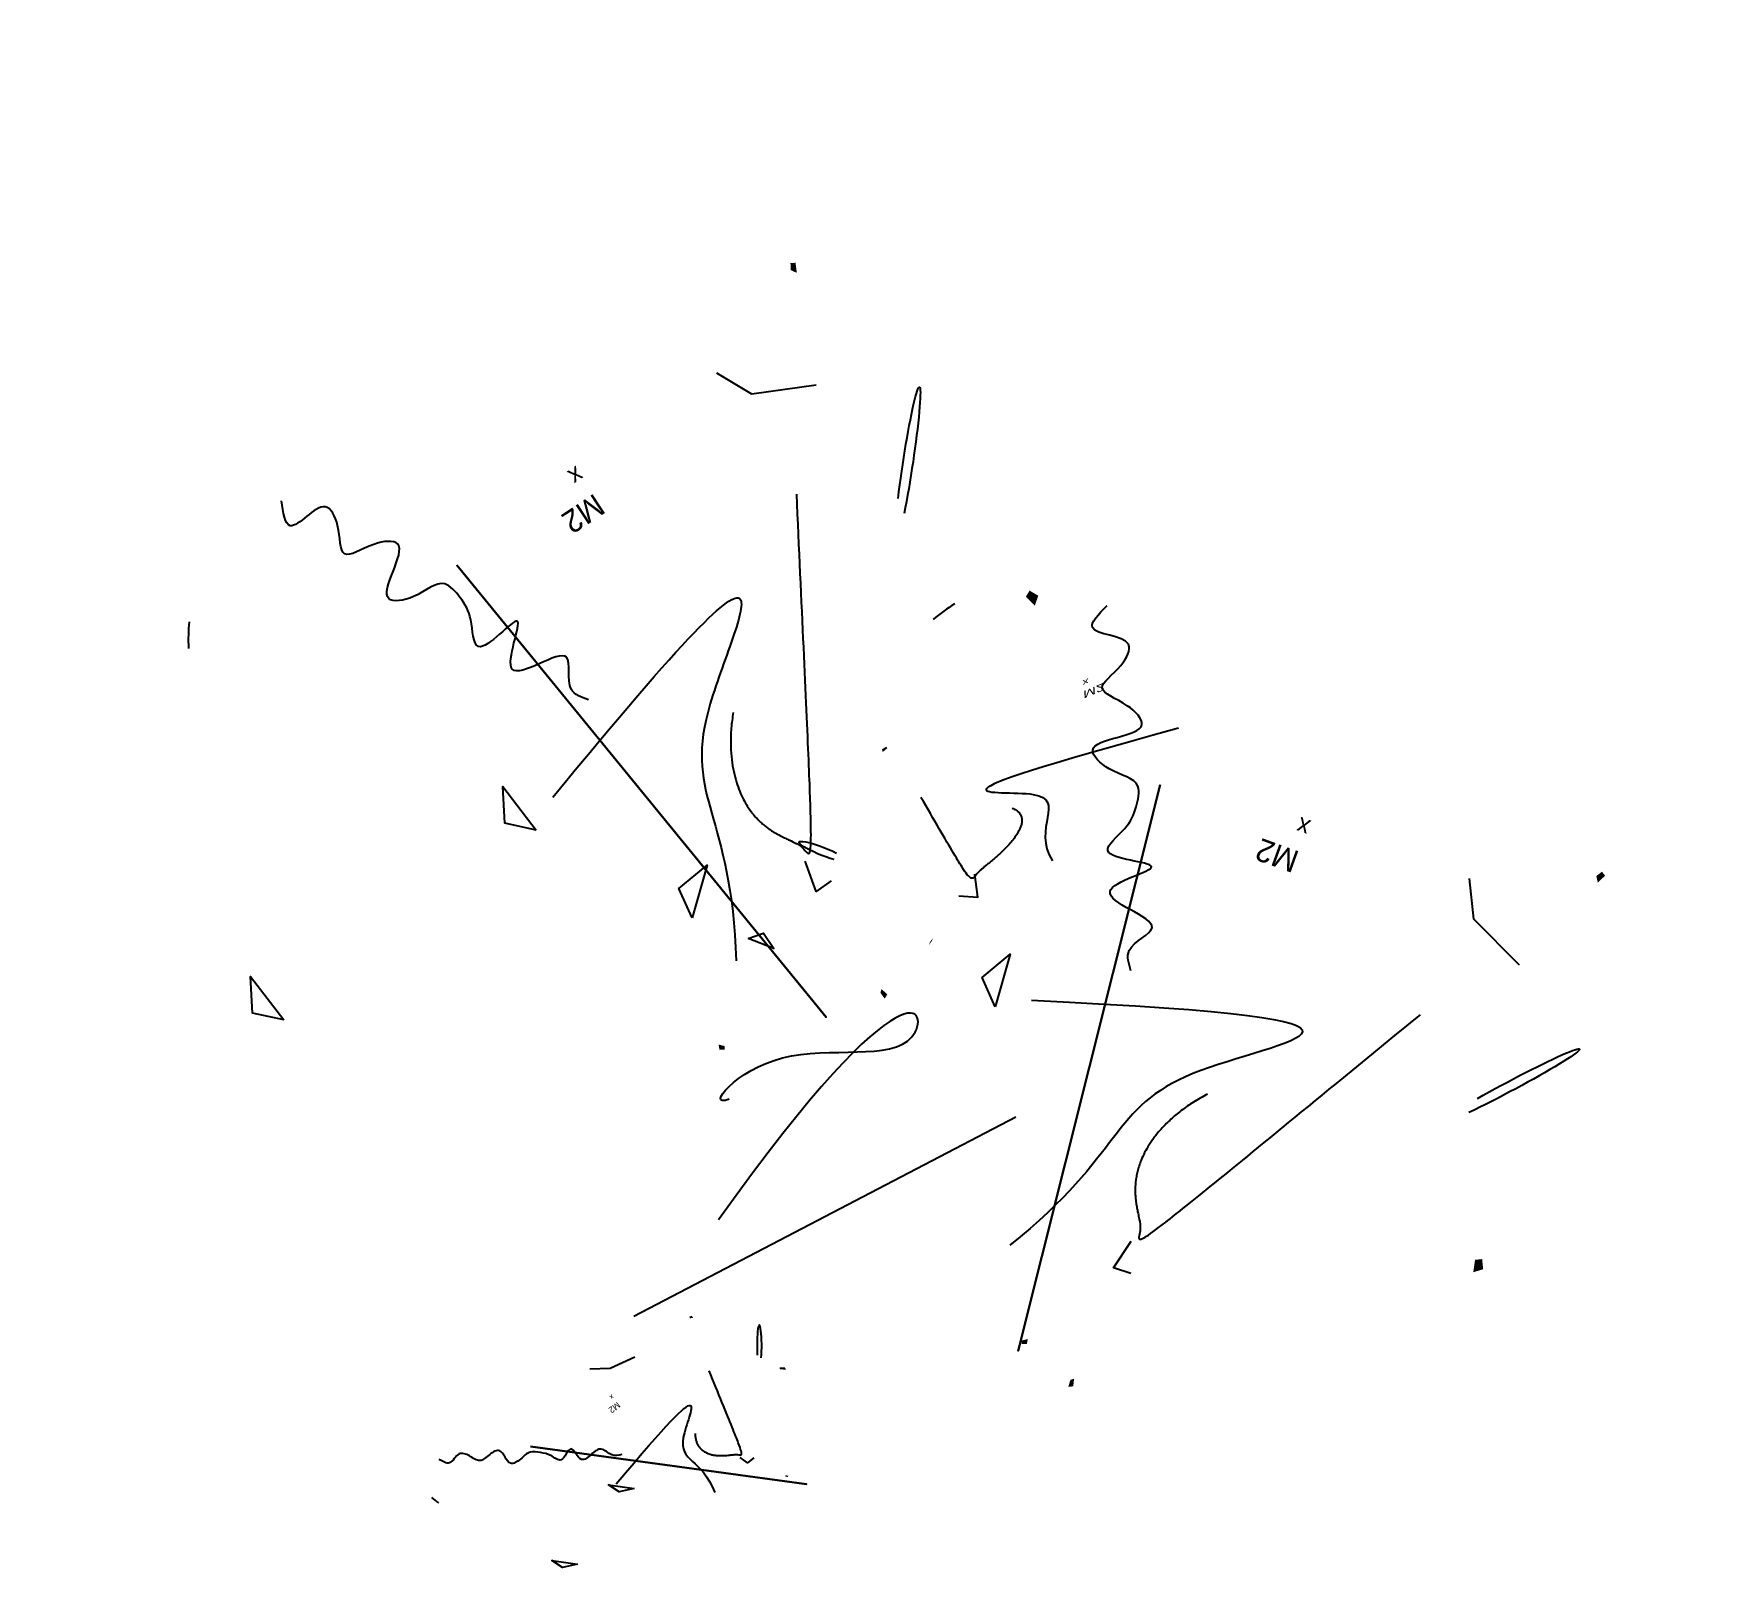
# Model space of a CAD drawing. Header units: millimetres. Extents: x -155 to 177, y -94 to 209.
import ezdxf

# ---------------------------------------------------------------- set-up
doc = ezdxf.new("R2010")
doc.units = ezdxf.units.MM
doc.styles.add('OpenSansCondensed-Light', font='OpenSansCondensed-Light.ttf')
doc.dimstyles.new('EZDXF', dxfattribs={"dimtxt": 0.25, "dimasz": 0.175, "dimexe": 0.375, "dimexo": 0.125, "dimgap": 0.1, "dimtad": 1, "dimlfac": 100, "dimzin": 12, "dimdsep": 46, "dimtxsty": 'OpenSansCondensed-Light', "dimblk": 'ARCHTICK', "dimcen": 2.5, "dimazin": 3, "dimtfac": 0.5, "dimtmove": 2, "dimatfit": 3})

# ---------------------------------------------------------------- blocks, each defined once
blk = doc.blocks.new('B0', base_point=(-0.33, 3.75))
blk.add_polyline3d([(-28.44, 17.45, 0), (-25.44, 18.45, 2), (-23.44, 15.45, -1)])
blk.add_ellipse((-45.69, -23.22), major_axis=(-2.79, -7.69), ratio=0.112535, start_param=4.092786, end_param=-4.241931)
blk.add_open_spline([(25.91, 8.46), (-28.91, -23.16), (8.83, 7.23), (-9.15, 10.55), (-9.31, 25.06)], degree=3)
blk.add_rational_spline([(-10.06, 0.6), (-5.54, 12.07), (-25.45, 13.08), (-25.18, 21.22), (-23.73, -20.71)], [0.573263773027, 0.651709223943, 1.64357109379, 0.551776524833, 0.642695393575], degree=3)
at = {"extrusion": (0.257002, 0.361355, 0.372246)}
blk.add_solid([(47.14, -2.44), (48.14, -2.44), (47.14, -1.74), (48.34, -1.44)], dxfattribs=at)
at = {"extrusion": (0, 0, -1)}
blk.add_solid([(23.75, -43.47), (24.75, -43.47), (23.75, -42.77), (24.95, -42.47)], dxfattribs=at)
at = {"insert": (13.68, -19.49), "char_height": 2.5, "attachment_point": 1, "rotation": 17.3043}
blk.add_mtext('M2\\P{\\H2;x}', dxfattribs=at)
blk = doc.blocks.new('_ARCHTICK')
at = {"color": 0, "linetype": 'BYBLOCK', "const_width": 0.15}
blk.add_lwpolyline([(-0.5, -0.5), (0.5, 0.5)], dxfattribs=at)
blk = doc.blocks.new('B1', base_point=(0.8, -3.46))
blk.add_lwpolyline([(26.23, -12.79), (-27.75, 6.9)], close=True)
for points in [[(18, 34.38, 0), (21, 35.38, 2), (23, 32.38, -1)], [(6.19, 5.62, 0), (9.19, 6.62, 2), (11.19, 3.62, -1)]]:
    blk.add_polyline3d(points, close=True)
blk.add_ellipse((36.63, 5.87), major_axis=(9.38, -9.9), ratio=0.55354, start_param=-5.231887, end_param=1.255672)
blk.add_spline([(8.31, -8.03), (10.31, -8.06), (12.31, -10.53), (14.31, -8.58), (16.31, -6.8), (18.31, -11.1), (20.31, -7.01), (22.31, -8.88), (24.31, -10.22), (26.31, -10.6), (28.31, -7.96), (30.31, -6.56), (32.31, -11.63), (34.31, -10.38), (36.31, -8.12), (38.31, -10.16), (40.31, -11.12), (42.31, -7.77), (44.31, -9.44)], degree=3)
at = {"extrusion": (0, 0, -1)}
blk.add_solid([(23.51, -39.45), (24.51, -39.45), (23.51, -38.75), (24.71, -38.45)], dxfattribs=at)
at = {"xscale": 0.5, "rotation": 32.28806629991865}
blk.add_blockref('B0', (-2.13, -8.98), dxfattribs=at)
blk.add_leader([(4.87, -46.12), (9.87, -42.12), (13.87, -42.12)], dimstyle='EZDXF')

msp = doc.modelspace()

# ---------------------------------------------------------------- linework, layer by layer
msp.add_line((-37.26, -43), (37.91, -3.73, 1.04))
msp.add_polyline3d([(-14.73, 31.38, 0), (-11.73, 32.38, 2), (-9.73, 29.38, -1)], close=True)
msp.add_open_spline([(-18.53, -0.31), (-23.39, -2.12), (-10.97, 13.13), (25.65, 4.28), (17.31, 29.13), (-20.6, -24.05)], degree=3)
at = {"extrusion": (0, 0, -1)}
msp.add_solid([(19.4, 9.48), (20.4, 9.48), (19.4, 10.18), (20.6, 10.48)], dxfattribs=at)
msp.add_solid([(39.09, -48.52), (40.09, -48.52), (39.09, -47.82), (40.29, -47.52)])

# ---------------------------------------------------------------- block references
at = {"xscale": 2, "yscale": 2, "rotation": 149.28252411056027}
msp.add_blockref('B1', (-37.93, 62.81), dxfattribs=at)
at = {"extrusion": (0, 0, -1), "xscale": 2, "yscale": -2, "rotation": 84.02200259299167}
msp.add_blockref('B1', (-53.08, 9.09), dxfattribs=at)
at = {"extrusion": (0.291841, -0.475449, 0.351025), "xscale": -1, "rotation": 181.4058001383166}
msp.add_blockref('B0', (71.33, 51.78), dxfattribs=at)
at = {"yscale": 0.5, "rotation": 182.58502241536584}
msp.add_blockref('B1', (-32.01, -72.18), dxfattribs=at)

doc.saveas('drawing.dxf')
